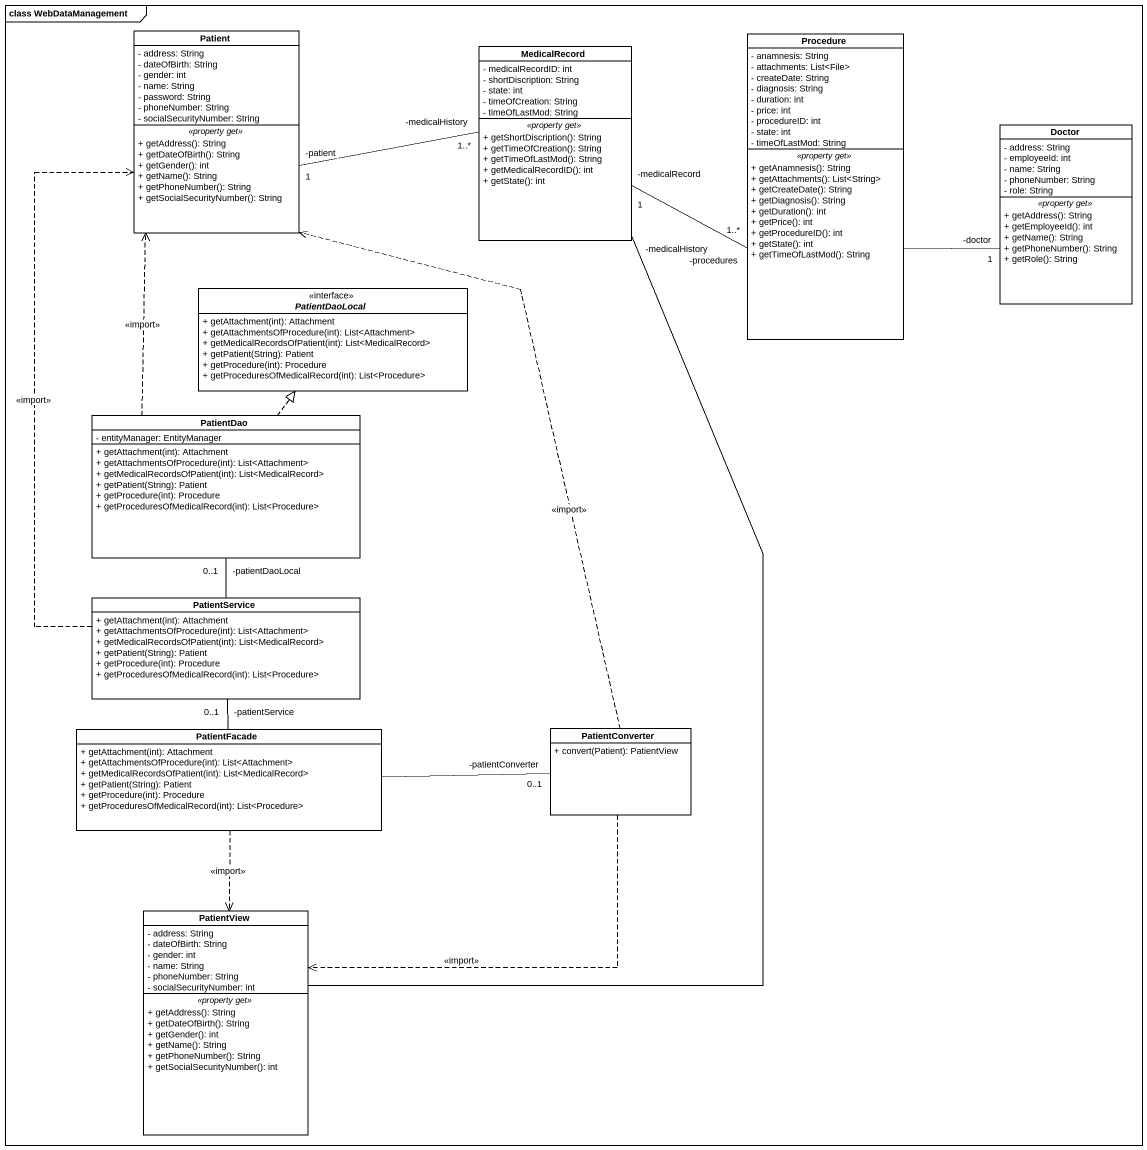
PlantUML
@startuml
mainframe class WebDataManagement
hide circle
hide empty members
skinparam classAttributeIconSize 0
class Patient {
  - address: String
  - dateOfBirth: String
  - gender: int
  - name: String
  - password: String
  - phoneNumber: String
  - socialSecurityNumber: String
  .. <<property get>> ..
  + getAddress(): String
  + getDateOfBirth(): String
  + getGender(): int
  + getName(): String
  + getPhoneNumber(): String
  + getSocialSecurityNumber(): String
}
class MedicalRecord {
  - medicalRecordID: int
  - shortDiscription: String
  - state: int
  - timeOfCreation: String
  - timeOfLastMod: String
  .. <<property get>> ..
  + getShortDiscription(): String
  + getTimeOfCreation(): String
  + getTimeOfLastMod(): String
  + getMedicalRecordID(): int
  + getState(): int
}
class Procedure {
  - anamnesis: String
  - attachments: List<File>
  - createDate: String
  - diagnosis: String
  - duration: int
  - price: int
  - procedureID: int
  - state: int
  - timeOfLastMod: String
  .. <<property get>> ..
  + getAnamnesis(): String
  + getAttachments(): List<String>
  + getCreateDate(): String
  + getDiagnosis(): String
  + getDuration(): int
  + getPrice(): int
  + getProcedureID(): int
  + getState(): int
  + getTimeOfLastMod(): String
}
class Doctor {
  - address: String
  - employeeId: int
  - name: String
  - phoneNumber: String
  - role: String
  .. <<property get>> ..
  + getAddress(): String
  + getEmployeeId(): int
  + getName(): String
  + getPhoneNumber(): String
  + getRole(): String
}
interface PatientDaoLocal <<interface>> {
  + getAttachment(int): Attachment
  + getAttachmentsOfProcedure(int): List<Attachment>
  + getMedicalRecordsOfPatient(int): List<MedicalRecord>
  + getPatient(String): Patient
  + getProcedure(int): Procedure
  + getProceduresOfMedicalRecord(int): List<Procedure>
}
class PatientDao {
  - entityManager: EntityManager
  + getAttachment(int): Attachment
  + getAttachmentsOfProcedure(int): List<Attachment>
  + getMedicalRecordsOfPatient(int): List<MedicalRecord>
  + getPatient(String): Patient
  + getProcedure(int): Procedure
  + getProceduresOfMedicalRecord(int): List<Procedure>
}
class PatientService {
  + getAttachment(int): Attachment
  + getAttachmentsOfProcedure(int): List<Attachment>
  + getMedicalRecordsOfPatient(int): List<MedicalRecord>
  + getPatient(String): Patient
  + getProcedure(int): Procedure
  + getProceduresOfMedicalRecord(int): List<Procedure>
}
class PatientFacade {
  + getAttachment(int): Attachment
  + getAttachmentsOfProcedure(int): List<Attachment>
  + getMedicalRecordsOfPatient(int): List<MedicalRecord>
  + getPatient(String): Patient
  + getProcedure(int): Procedure
  + getProceduresOfMedicalRecord(int): List<Procedure>
}
class PatientConverter {
  + convert(Patient): PatientView
}
class PatientView {
  - address: String
  - dateOfBirth: String
  - gender: int
  - name: String
  - phoneNumber: String
  - socialSecurityNumber: int
  .. <<property get>> ..
  + getAddress(): String
  + getDateOfBirth(): String
  + getGender(): int
  + getName(): String
  + getPhoneNumber(): String
  + getSocialSecurityNumber(): int
}
Patient "-patient\n1" -right- "-medicalHistory\n1..*" MedicalRecord
MedicalRecord "-medicalHistory" -- PatientView
Procedure "-procedures\n1..*" -left- "-medicalRecord\n1" MedicalRecord
Procedure -right- "-doctor\n1" Doctor
PatientDao .up.> Patient : <<import>>
PatientDao .up.|> PatientDaoLocal
PatientDao "-patientDaoLocal\n0..1" -- PatientService
PatientService .up.> Patient : <<import>>
PatientService "-patientService\n0..1" -- PatientFacade
PatientFacade -right- "-patientConverter\n0..1" PatientConverter
PatientFacade ..> PatientView : <<import>>
PatientConverter .up.> Patient : <<import>>
PatientConverter ..> PatientView : <<import>>
@enduml
